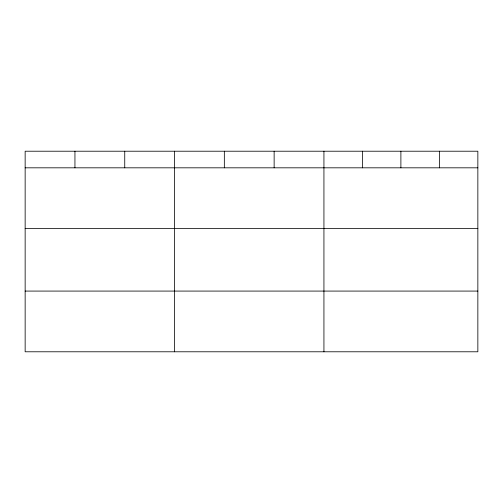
<?xml version="1.0" encoding="UTF-8"?>
<svg xmlns="http://www.w3.org/2000/svg" width="503" height="503" viewBox="0 0 503 503"><rect width="100%" height="100%" fill="white"/><g stroke="black" fill="none" stroke-linecap="round" stroke-linejoin="round"><path stroke-width="0.75" d="M477.85 228.532L477.85 151.214L25.15 151.214L25.15 351.786L477.85 351.786L477.85 228.532L25.15 228.532M25.15 167.82L477.85 167.82M25.15 291.08L477.85 291.08M439.37 151.214L439.37 167.82M400.891 151.214L400.891 167.82M362.411 151.214L362.411 167.82M323.932 151.214L323.932 351.786M274.135 151.214L274.135 167.82M224.338 151.214L224.338 167.82M174.541 151.214L174.541 351.786M124.744 151.214L124.744 167.82M74.947 151.214L74.947 167.82"/></g></svg>
